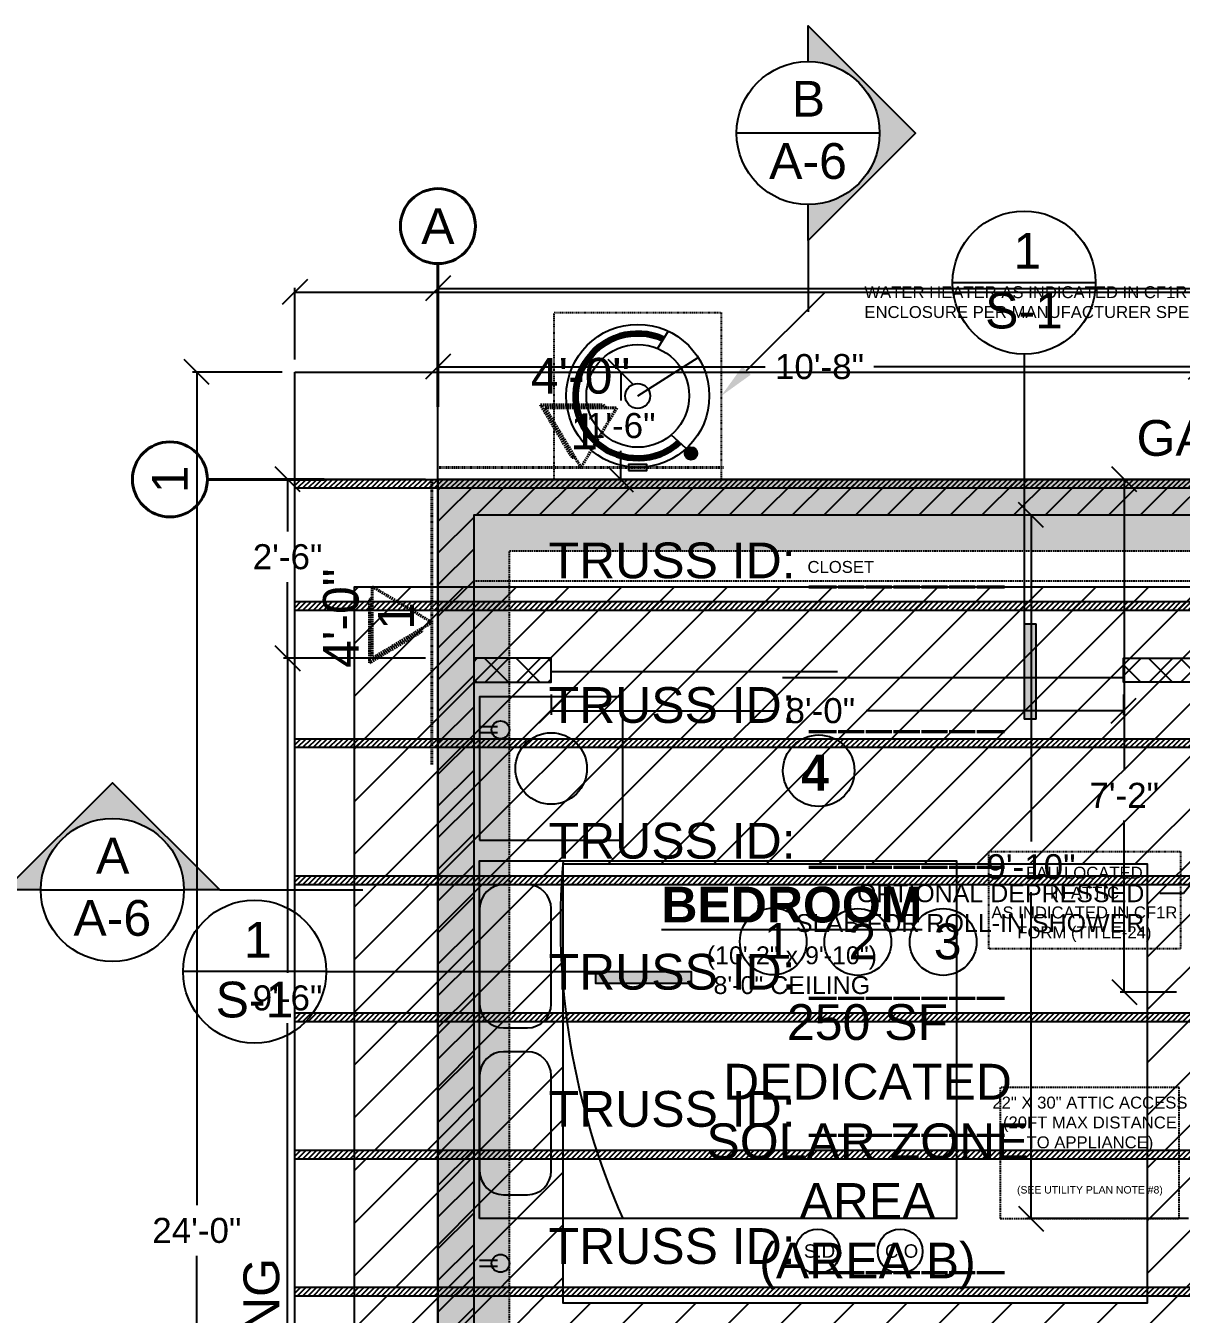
# Model space of a CAD drawing. Header units: inches. Extents: x -350 to 3672, y -1325 to 3943.
# Drawn here: x -61.4 to 132.4, y 44.5 to 260.6 of the extents above; entities that cross this region are included whole.
import ezdxf
from ezdxf import colors
from ezdxf.entities.mleader import LeaderData, LeaderLine
from ezdxf.math import Vec2, Vec3

# ---------------------------------------------------------------- set-up
doc = ezdxf.new("R2010")
doc.units = ezdxf.units.IN
doc.header["$MEASUREMENT"] = 0
doc.linetypes.add('DASHED2', pattern=[0.375, 0.25, -0.125])
for name, color, linetype in [('Architectural', 2, 'Continuous'), ('Electrical - Components', 40, 'Continuous'), ('F.P. - Dim & Labels', 7, 'Continuous'), ('F.P. - Doors & Window Labels', 1, 'Continuous'), ('F.P. Room Labels', 7, 'Continuous'), ('Floor Plan', 4, 'Continuous'), ('Foundation Outline', 9, 'DASHED2'), ('Foundaton - Dim & Labels', 9, 'Continuous'), ('Roof Framing - Dim & Labels', 7, 'Continuous'), ('Roof Overhang', 7, 'DASHED2'), ('Roof Plan', 7, 'Continuous'), ('Trusses', 7, 'Continuous')]:
    doc.layers.add(name, color=color, linetype=linetype)
doc.layers.add('Furniture', color=2, linetype='Continuous', transparency=0.7)
doc.layers.add('SHEAR WALLS', color=7, linetype='DASHED2', lineweight=40)
doc.styles.get("Standard").update_dxf_attribs({"font": 'arial.ttf'})
doc.dimstyles.get("Standard").update_dxf_attribs({"dimscale": 0.7, "dimtxt": 6, "dimasz": 6, "dimexe": 1, "dimexo": 3, "dimgap": 3, "dimtad": 0, "dimtih": 1, "dimtoh": 1, "dimdec": 4, "dimzin": 1, "dimdsep": 46, "dimlunit": 4, "dimtxsty": 'Standard', "dimblk": 'OBLIQUE', "dimcen": 0.09, "dimadec": 0, "dimazin": 0, "dimtfac": 1, "dimtdec": 4, "dimtofl": 0, "dimtmove": 0, "dimatfit": 3, "dimfxl": 1, "dimtolj": 1, "dimtzin": 0, "dimarcsym": 0})

# ---------------------------------------------------------------- blocks, each defined once
blk = doc.blocks.new('_Oblique')
at = {"color": 0, "linetype": 'ByBlock', "lineweight": -2}
blk.add_line((-0.5, -0.5), (0.5, 0.5), dxfattribs=at)
blk = doc.blocks.new('*D1')
at = {"layer": 'Defpoints', "color": 0, "transparency": 16777216}
for p in [(133.7, 184.5), (122.81, 98.5), (133.7, 98.5)]:
    blk.add_point(p, dxfattribs=at)
at = {"layer": 'F.P. - Dim & Labels', "color": 0, "lineweight": -2, "transparency": 16777216}
for p, q in [((131.6, 184.5), (122.11, 184.5)), ((122.81, 184.5), (122.81, 135.71)), ((122.81, 98.5), (122.81, 127.29)), ((131.6, 98.5), (122.11, 98.5))]:
    blk.add_line(p, q, dxfattribs=at)
at = {"layer": 'F.P. - Dim & Labels', "color": 0, "lineweight": -2, "transparency": 16777216, "xscale": 4.199999999999999, "yscale": 4.199999999999999, "zscale": 4.199999999999999}
for p, rotation in [((122.81, 184.5), 90), ((122.81, 98.5), 270)]:
    blk.add_blockref('_Oblique', p, dxfattribs=dict(at, rotation=rotation))
at = {"layer": 'F.P. - Dim & Labels', "color": 0, "transparency": 16777216, "insert": (122.81, 131.5), "char_height": 4.2, "attachment_point": 5}
blk.add_mtext('\\A1;7\'-2"', dxfattribs=at)
blk = doc.blocks.new('*D30')
at = {"layer": 'Defpoints', "color": 0, "transparency": 16777216}
for p in [(32.08, 202.5), (38.36, 202.5), (32.08, 184.5)]:
    blk.add_point(p, dxfattribs=at)
at = {"layer": 'Roof Plan', "color": 0, "lineweight": -2, "transparency": 16777216}
for p, q in [((34.18, 202.5), (39.06, 202.5)), ((38.36, 202.5), (38.36, 197.74)), ((38.36, 184.5), (38.36, 189.26)), ((34.18, 184.5), (39.06, 184.5))]:
    blk.add_line(p, q, dxfattribs=at)
at = {"layer": 'Roof Plan', "color": 0, "lineweight": -2, "transparency": 16777216, "xscale": 4.199999999999999, "yscale": 4.199999999999999, "zscale": 4.199999999999999}
for p, rotation in [((38.36, 202.5), 90), ((38.36, 184.5), 270)]:
    blk.add_blockref('_Oblique', p, dxfattribs=dict(at, rotation=rotation))
at = {"layer": 'Roof Plan', "color": 0, "transparency": 16777216, "insert": (38.36, 193.5), "char_height": 4.2, "attachment_point": 5}
blk.add_mtext('\\A1;1\'-6"', dxfattribs=at)
blk = doc.blocks.new('*D37')
at = {"layer": 'Defpoints', "color": 0, "transparency": 16777216}
for p in [(26.7, 150.5), (122.7, 150.5), (122.7, 145.68)]:
    blk.add_point(p, dxfattribs=at)
at = {"layer": 'F.P. - Dim & Labels', "color": 0, "lineweight": -2, "transparency": 16777216}
for p, q in [((26.7, 148.4), (26.7, 144.98)), ((122.7, 148.4), (122.7, 144.98)), ((26.7, 145.68), (64.16, 145.68)), ((122.7, 145.68), (79.53, 145.68))]:
    blk.add_line(p, q, dxfattribs=at)
at = {"layer": 'F.P. - Dim & Labels', "color": 0, "lineweight": -2, "transparency": 16777216, "xscale": 4.199999999999999, "yscale": 4.199999999999999, "zscale": 4.199999999999999, "rotation": 180}
blk.add_blockref('_Oblique', (26.7, 145.68), dxfattribs=at)
at = {"layer": 'F.P. - Dim & Labels', "color": 0, "lineweight": -2, "transparency": 16777216, "xscale": 4.199999999999999, "yscale": 4.199999999999999, "zscale": 4.199999999999999}
blk.add_blockref('_Oblique', (122.7, 145.68), dxfattribs=at)
at = {"layer": 'F.P. - Dim & Labels', "color": 0, "transparency": 16777216, "insert": (71.84, 145.68), "char_height": 4.2, "attachment_point": 5}
blk.add_mtext('\\A1;8\'-0"', dxfattribs=at)
blk = doc.blocks.new('*D38')
at = {"layer": 'Defpoints', "color": 0, "transparency": 16777216}
for p in [(-16.3, 202.5), (-32.74, -85.5), (-15.3, -85.5)]:
    blk.add_point(p, dxfattribs=at)
at = {"layer": 'Roof Plan', "color": 0, "lineweight": -2, "transparency": 16777216}
for p, q in [((-18.4, 202.5), (-33.44, 202.5)), ((-32.74, 202.5), (-32.74, 62.74)), ((-32.74, -85.5), (-32.74, 54.26)), ((-17.4, -85.5), (-33.44, -85.5))]:
    blk.add_line(p, q, dxfattribs=at)
at = {"layer": 'Roof Plan', "color": 0, "lineweight": -2, "transparency": 16777216, "xscale": 4.199999999999999, "yscale": 4.199999999999999, "zscale": 4.199999999999999}
for p, rotation in [((-32.74, 202.5), 90), ((-32.74, -85.5), 270)]:
    blk.add_blockref('_Oblique', p, dxfattribs=dict(at, rotation=rotation))
at = {"layer": 'Roof Plan', "color": 0, "transparency": 16777216, "insert": (-32.74, 58.5), "char_height": 4.2, "attachment_point": 5}
blk.add_mtext('\\A1;24\'-0"', dxfattribs=at)
blk = doc.blocks.new('*D39')
at = {"layer": 'Defpoints', "color": 0, "transparency": 16777216}
for p in [(374.7, 215.91), (-16.3, 202.5), (374.7, 202.5)]:
    blk.add_point(p, dxfattribs=at)
at = {"layer": 'Roof Plan', "color": 0, "lineweight": -2, "transparency": 16777216}
for p, q in [((-16.3, 204.6), (-16.3, 216.61)), ((374.7, 204.6), (374.7, 216.61)), ((-16.3, 215.91), (169.89, 215.91)), ((374.7, 215.91), (188.51, 215.91))]:
    blk.add_line(p, q, dxfattribs=at)
at = {"layer": 'Roof Plan', "color": 0, "lineweight": -2, "transparency": 16777216, "xscale": 4.199999999999999, "yscale": 4.199999999999999, "zscale": 4.199999999999999, "rotation": 180}
blk.add_blockref('_Oblique', (-16.3, 215.91), dxfattribs=at)
at = {"layer": 'Roof Plan', "color": 0, "lineweight": -2, "transparency": 16777216, "xscale": 4.199999999999999, "yscale": 4.199999999999999, "zscale": 4.199999999999999}
blk.add_blockref('_Oblique', (374.7, 215.91), dxfattribs=at)
at = {"layer": 'Roof Plan', "color": 0, "transparency": 16777216, "insert": (179.2, 215.91), "char_height": 4.2, "attachment_point": 5}
blk.add_mtext('\\A1;32\'-7"', dxfattribs=at)
blk = doc.blocks.new('*D58')
at = {"layer": 'Defpoints', "color": 0, "transparency": 16777216}
for p in [(7.7, 184.5), (-17.52, 154.5), (7.7, 154.5)]:
    blk.add_point(p, dxfattribs=at)
at = {"layer": 'F.P. - Dim & Labels', "color": 0, "lineweight": -2, "transparency": 16777216}
for p, q in [((5.6, 184.5), (-18.22, 184.5)), ((-17.52, 184.5), (-17.52, 175.74)), ((-17.52, 154.5), (-17.52, 167.26)), ((5.6, 154.5), (-18.22, 154.5))]:
    blk.add_line(p, q, dxfattribs=at)
at = {"layer": 'F.P. - Dim & Labels', "color": 0, "lineweight": -2, "transparency": 16777216, "xscale": 4.199999999999999, "yscale": 4.199999999999999, "zscale": 4.199999999999999}
for p, rotation in [((-17.52, 184.5), 90), ((-17.52, 154.5), 270)]:
    blk.add_blockref('_Oblique', p, dxfattribs=dict(at, rotation=rotation))
at = {"layer": 'F.P. - Dim & Labels', "color": 0, "transparency": 16777216, "insert": (-17.52, 171.5), "char_height": 4.2, "attachment_point": 5}
blk.add_mtext('\\A1;2\'-6"', dxfattribs=at)
blk = doc.blocks.new('*D59')
at = {"layer": 'Defpoints', "color": 0, "transparency": 16777216}
for p in [(7.7, 154.5), (-17.52, 40.5), (7.7, 40.5)]:
    blk.add_point(p, dxfattribs=at)
at = {"layer": 'F.P. - Dim & Labels', "color": 0, "lineweight": -2, "transparency": 16777216}
for p, q in [((5.6, 154.5), (-18.22, 154.5)), ((-17.52, 154.5), (-17.52, 101.74)), ((-17.52, 40.5), (-17.52, 93.26)), ((5.6, 40.5), (-18.22, 40.5))]:
    blk.add_line(p, q, dxfattribs=at)
at = {"layer": 'F.P. - Dim & Labels', "color": 0, "lineweight": -2, "transparency": 16777216, "xscale": 4.199999999999999, "yscale": 4.199999999999999, "zscale": 4.199999999999999}
for p, rotation in [((-17.52, 154.5), 90), ((-17.52, 40.5), 270)]:
    blk.add_blockref('_Oblique', p, dxfattribs=dict(at, rotation=rotation))
at = {"layer": 'F.P. - Dim & Labels', "color": 0, "transparency": 16777216, "insert": (-17.52, 97.5), "char_height": 4.2, "attachment_point": 5}
blk.add_mtext('\\A1;9\'-6"', dxfattribs=at)
blk = doc.blocks.new('*D87')
at = {"layer": 'Defpoints', "color": 0, "transparency": 16777216}
for p in [(350.7, 216.53), (7.7, 184.5), (350.7, 184.5)]:
    blk.add_point(p, dxfattribs=at)
at = {"layer": 'F.P. - Dim & Labels', "color": 0, "lineweight": -2, "transparency": 16777216}
for p, q in [((7.7, 186.6), (7.7, 217.23)), ((7.7, 216.53), (169.85, 216.53)), ((350.7, 216.53), (188.55, 216.53)), ((350.7, 186.6), (350.7, 217.23))]:
    blk.add_line(p, q, dxfattribs=at)
at = {"layer": 'F.P. - Dim & Labels', "color": 0, "lineweight": -2, "transparency": 16777216, "xscale": 4.199999999999999, "yscale": 4.199999999999999, "zscale": 4.199999999999999, "rotation": 180}
blk.add_blockref('_Oblique', (7.7, 216.53), dxfattribs=at)
at = {"layer": 'F.P. - Dim & Labels', "color": 0, "lineweight": -2, "transparency": 16777216, "xscale": 4.199999999999999, "yscale": 4.199999999999999, "zscale": 4.199999999999999}
blk.add_blockref('_Oblique', (350.7, 216.53), dxfattribs=at)
at = {"layer": 'F.P. - Dim & Labels', "color": 0, "transparency": 16777216, "insert": (179.2, 216.53), "char_height": 4.2, "attachment_point": 5}
blk.add_mtext('\\A1;28\'-7"', dxfattribs=at)
blk = doc.blocks.new('*D88')
at = {"layer": 'Defpoints', "color": 0, "transparency": 16777216}
for p in [(7.7, 203.39), (135.7, 184.5), (7.7, 178.5)]:
    blk.add_point(p, dxfattribs=at)
at = {"layer": 'F.P. - Dim & Labels', "color": 0, "lineweight": -2, "transparency": 16777216}
for p, q in [((7.7, 180.6), (7.7, 204.09)), ((7.7, 203.39), (62.58, 203.39)), ((135.7, 203.39), (80.82, 203.39)), ((135.7, 186.6), (135.7, 204.09))]:
    blk.add_line(p, q, dxfattribs=at)
at = {"layer": 'F.P. - Dim & Labels', "color": 0, "lineweight": -2, "transparency": 16777216, "xscale": 4.199999999999999, "yscale": 4.199999999999999, "zscale": 4.199999999999999, "rotation": 180}
blk.add_blockref('_Oblique', (7.7, 203.39), dxfattribs=at)
at = {"layer": 'F.P. - Dim & Labels', "color": 0, "lineweight": -2, "transparency": 16777216, "xscale": 4.199999999999999, "yscale": 4.199999999999999, "zscale": 4.199999999999999}
blk.add_blockref('_Oblique', (135.7, 203.39), dxfattribs=at)
at = {"layer": 'F.P. - Dim & Labels', "color": 0, "transparency": 16777216, "insert": (71.7, 203.39), "char_height": 4.2, "attachment_point": 5}
blk.add_mtext('\\A1;10\'-8"', dxfattribs=at)
blk = doc.blocks.new('*D94')
at = {"layer": 'Defpoints', "color": 0, "transparency": 16777216}
for p in [(135.7, 178.5), (107.18, 60.5), (135.7, 60.5)]:
    blk.add_point(p, dxfattribs=at)
at = {"layer": 'F.P. - Dim & Labels', "color": 0, "lineweight": -2, "transparency": 16777216}
for p, q in [((133.6, 178.5), (106.48, 178.5)), ((107.18, 178.5), (107.18, 123.74)), ((107.18, 60.5), (107.18, 115.26)), ((133.6, 60.5), (106.48, 60.5))]:
    blk.add_line(p, q, dxfattribs=at)
at = {"layer": 'F.P. - Dim & Labels', "color": 0, "lineweight": -2, "transparency": 16777216, "xscale": 4.199999999999999, "yscale": 4.199999999999999, "zscale": 4.199999999999999}
for p, rotation in [((107.18, 178.5), 90), ((107.18, 60.5), 270)]:
    blk.add_blockref('_Oblique', p, dxfattribs=dict(at, rotation=rotation))
at = {"layer": 'F.P. - Dim & Labels', "color": 0, "transparency": 16777216, "insert": (107.18, 119.5), "char_height": 4.2, "attachment_point": 5}
blk.add_mtext('\\A1;9\'-10"', dxfattribs=at)

msp = doc.modelspace()

# ---------------------------------------------------------------- hatches: boundary and pattern name
at = {"layer": 'Electrical - Components', "transparency": 33554508}
h = msp.add_hatch(color=256, dxfattribs=at)
h.dxf.hatch_style = 1
h.paths.add_polyline_path([(51.20403, 188.85976, 1), (49.08866, 188.85976, 1)])
h = msp.add_hatch(color=256, dxfattribs=at)
h.dxf.hatch_style = 1
h.paths.add_polyline_path([(42.75242, 186.9956), (39.68748, 186.9956), (39.68748, 186.59773, 0.064115371), (42.75242, 186.59773)])
h.paths.add_polyline_path([(42.75242, 186.59773, -0.064115371), (39.68748, 186.59773), (39.68748, 186.00665), (42.75242, 186.00665)])
at = {"layer": 'F.P. - Dim & Labels', "transparency": 33554559}
h = msp.add_hatch(color=256, dxfattribs=at)
h.dxf.hatch_style = 1
h.paths.add_polyline_path([(69.79194, 260.58176), (69.79194, 254.58176, -0.414213562), (81.79194, 242.58176, -0.414213562), (69.79194, 230.58176), (69.79194, 224.58176), (87.79194, 242.58176)])
h = msp.add_hatch(color=256, dxfattribs=at)
h.dxf.hatch_style = 1
h.paths.add_polyline_path([(-64.89918, 115.62592), (-58.89918, 115.62592, -1), (-34.89918, 115.62592), (-28.89918, 115.62592), (-46.89918, 133.62592)])
at = {"layer": 'Floor Plan', "transparency": 33554508}
h = msp.add_hatch(dxfattribs=at)
h.set_pattern_fill('ANSI31', color=256, scale=30)
h.paths.add_polyline_path([(13.69927, 178.49948), (135.69927, 178.49948), (139.69927, 178.49948), (157.69927, 178.49948), (157.69927, 184.49948), (7.69927, 184.49948), (7.69927, 40.49948), (13.69927, 40.49948)])
h.paths.add_polyline_path([(308.56189, 184.49948), (307.06189, 184.49948), (193.69927, 184.49948), (193.69927, 178.49948), (211.69927, 178.49948), (217.69927, 178.49948), (306.67991, 178.49948)])
h.paths.add_polyline_path([(350.69927, 184.49948), (309.56189, 184.49948), (307.67991, 178.49948), (344.69927, 178.49948), (344.69927, 136.49948), (350.69927, 136.49948)])
h.paths.add_polyline_path([(13.69927, -7.50052), (7.69927, -7.50052), (7.69927, -67.50052), (55.69927, -67.50052), (55.69927, -61.50052), (13.69927, -61.50052)])
h.paths.add_polyline_path([(223.69927, -61.50052), (103.69927, -61.50052), (103.69927, -67.50052), (223.69927, -67.50052)])
h.paths.add_polyline_path([(278.69927, -61.50052), (259.69927, -61.50052), (259.69927, -67.50052), (278.69927, -67.50052)])
h.paths.add_polyline_path([(350.69927, 4.49948), (344.69927, 4.49948), (344.69927, -61.50052), (302.69927, -61.50052), (302.69927, -67.50052), (350.69927, -67.50052)])
h.paths.add_polyline_path([(350.69927, 100.49948), (344.69927, 100.49948), (344.69927, 52.49948), (350.69927, 52.49948)])
h.paths.add_polyline_path([(345.71851, 74.91336), (345.71851, 80.19998), (342.06719, 80.19998), (342.06719, 74.91336)], flags=9)
h = msp.add_hatch(dxfattribs=at)
h.set_pattern_fill('ANSI37', color=256, scale=30)
h.set_pattern_definition([(45, (-1, -4), (-2.65165, 2.65165), []), (135, (-1, -4), (-2.65165, -2.65165), [])])
h.paths.add_polyline_path([(122.69927, 154.49948), (122.69927, 150.49948), (135.69927, 150.49948), (135.69927, 154.49948)])
h.paths.add_polyline_path([(26.69927, 150.49948), (26.69927, 154.49948), (13.69927, 154.49948), (13.69927, 150.49948)])
at = {"layer": 'Foundation Outline', "transparency": 33554534}
h = msp.add_hatch(dxfattribs=at)
h.set_pattern_fill('AR-CONC', color=256)
h.paths.add_polyline_path([(7.69927, 184.49948), (7.69927, -67.50052), (350.69927, -67.50052), (350.69927, 184.49948)])
h.paths.add_polyline_path([(338.69927, 172.49948), (338.69927, -55.50052), (19.69927, -55.50052), (19.69927, 172.49948)], flags=16)
at = {"layer": 'Foundaton - Dim & Labels', "transparency": 33554559}
h = msp.add_hatch(color=256, dxfattribs=at)
h.dxf.hatch_style = 1
h.paths.add_polyline_path([(106.0236, 144.27524), (108.0236, 144.27524), (108.0236, 160.27524), (106.0236, 160.27524), (106.0236, 154.27524)])
h = msp.add_hatch(color=256, dxfattribs=at)
h.dxf.hatch_style = 1
h.paths.add_polyline_path([(50.1739, 99.93346), (50.1739, 101.93346), (34.1739, 101.93346), (34.1739, 99.93346), (40.1739, 99.93346)])
at = {"layer": 'Roof Plan', "transparency": 33554508}
h = msp.add_hatch(dxfattribs=at)
h.set_pattern_fill('ANSI31', color=256, scale=50)
h.set_pattern_definition([(45, (-457.549, -303.0996), (-4.419417, 4.419417), [])])
h.paths.add_polyline_path([(161.69927, 166.49948), (-6.30073, 166.49948), (-6.30073, -49.50052), (161.69927, -49.50052)])
h.paths.add_polyline_path([(126.66531, 120.02196), (126.66531, 46.33469), (28.73322, 46.33469), (28.73322, 120.02196)], flags=16)
at = {"layer": 'SHEAR WALLS', "transparency": 33554559}
h = msp.add_hatch(color=256, dxfattribs=at)
h.dxf.hatch_style = 1
h.paths.add_polyline_path([(30.19363, 188.17554), (30.69363, 188.17554), (25.69927, 196.49948), (35.91154, 196.49948), (35.41154, 196.99948), (24.89927, 196.99948)])
h = msp.add_hatch(color=256, dxfattribs=at)
h.dxf.hatch_style = 1
h.paths.add_polyline_path([(5.0232, 158.99384), (5.0232, 159.49384), (-3.30073, 154.49948), (-3.30073, 164.71175), (-3.80073, 164.21175), (-3.80073, 153.69948)])
at = {"layer": 'Trusses', "transparency": 33554636}
h = msp.add_hatch(dxfattribs=at)
h.set_pattern_fill('ANSI31', color=256, scale=5)
h.set_pattern_definition([(45, (0, -1162.28587), (-0.44194174, 0.44194174), [])])
h.paths.add_polyline_path([(374.69927, 184.49948), (-16.30073, 184.49948), (-16.30073, 183.74948), (-16.30073, 182.99948), (374.69927, 182.99948)])
h = msp.add_hatch(dxfattribs=at)
h.set_pattern_fill('ANSI31', color=256, scale=5)
h.set_pattern_definition([(45, (0, -1182.78587), (-0.44194174, 0.44194174), [])])
h.paths.add_polyline_path([(374.69927, 163.99948), (-16.30073, 163.99948), (-16.30073, 163.24948), (-16.30073, 162.49948), (374.69927, 162.49948)])
h = msp.add_hatch(dxfattribs=at)
h.set_pattern_fill('ANSI31', color=256, scale=5)
h.set_pattern_definition([(45, (0, -1205.78587), (-0.44194174, 0.44194174), [])])
h.paths.add_polyline_path([(374.69927, 140.99948), (-16.30073, 140.99948), (-16.30073, 140.24948), (-16.30073, 139.49948), (374.69927, 139.49948)])
h = msp.add_hatch(dxfattribs=at)
h.set_pattern_fill('ANSI31', color=256, scale=5)
h.set_pattern_definition([(45, (0, -1228.78587), (-0.44194174, 0.44194174), [])])
h.paths.add_polyline_path([(374.69927, 117.99948), (-16.30073, 117.99948), (-16.30073, 117.24948), (-16.30073, 116.49948), (374.69927, 116.49948)])
h = msp.add_hatch(dxfattribs=at)
h.set_pattern_fill('ANSI31', color=256, scale=5)
h.set_pattern_definition([(45, (0, -1251.78587), (-0.44194174, 0.44194174), [])])
h.paths.add_polyline_path([(374.69927, 94.99948), (-16.30073, 94.99948), (-16.30073, 94.24948), (-16.30073, 93.49948), (374.69927, 93.49948)])
h = msp.add_hatch(dxfattribs=at)
h.set_pattern_fill('ANSI31', color=256, scale=5)
h.set_pattern_definition([(45, (0, -1274.78587), (-0.44194174, 0.44194174), [])])
h.paths.add_polyline_path([(374.69927, 71.99948), (-16.30073, 71.99948), (-16.30073, 71.24948), (-16.30073, 70.49948), (374.69927, 70.49948)])
h = msp.add_hatch(dxfattribs=at)
h.set_pattern_fill('ANSI31', color=256, scale=5)
h.set_pattern_definition([(45, (0, -1297.78587), (-0.44194174, 0.44194174), [])])
h.paths.add_polyline_path([(374.69927, 48.99948), (-16.30073, 48.99948), (-16.30073, 48.24948), (-16.30073, 47.49948), (374.69927, 47.49948)])

# ---------------------------------------------------------------- linework, layer by layer
at = {"layer": 'Architectural', "linetype": 'DASHED2'}
msp.add_line((13.69927, 167.49948), (135.69927, 167.49948), dxfattribs=at)
at = {"layer": 'Architectural'}
for p, q in [((13.69927, 166.49948), (119.29495, 166.49948)), ((26.69927, 152.24948), (74.69927, 152.24948)), ((65.52477, 151.24948), (122.69927, 151.24948))]:
    msp.add_line(p, q, dxfattribs=at)
at = {"layer": 'Electrical - Components'}
for p, q in [((46.32352, 209.36012), (44.52894, 206.45936)), ((41.21995, 198.49948), (51.33006, 204.96366)), ((49.35139, 189.67452), (46.8267, 191.95168)), ((17.69927, 142.99948), (14.69927, 142.99948)), ((17.69927, 141.99948), (14.69927, 141.99948)), ((17.69927, 53.49948), (14.69927, 53.49948)), ((17.69927, 52.49948), (14.69927, 52.49948))]:
    msp.add_line(p, q, dxfattribs=at)
at = {"layer": 'Electrical - Components', "linetype": 'DASHED2', "ltscale": 0.2}
for points in [[(27.21995, 212.49948), (55.21995, 212.49948), (55.21995, 184.49948), (27.21995, 184.49948)], [(100.10282, 122.09212), (132.25276, 122.09212), (132.25276, 105.75751), (100.10282, 105.75751)]]:
    msp.add_lwpolyline(points, close=True, dxfattribs=at)
at = {"layer": 'Electrical - Components'}
msp.add_lwpolyline([(39.68748, 186.00665), (42.75242, 186.00665), (42.75242, 186.9956), (39.68748, 186.9956)], close=True, dxfattribs=at)
at = {"layer": 'Electrical - Components', "linetype": 'DASHED2'}
msp.add_lwpolyline([(102.02131, 82.49948), (102.02131, 60.49948), (132.02131, 60.49948), (132.02131, 82.49948)], close=True, dxfattribs=at)
at = {"layer": 'Electrical - Components'}
for centre, radius in [((41.21995, 198.49948), 12), ((41.21995, 198.49948), 8.62028), ((41.21995, 198.49948), 2.08999), ((50.14635, 188.85976), 1.05769), ((18.19927, 142.49948), 1.5), ((71.38821, 55.00873), 3.75), ((85.22889, 55.00873), 3.75), ((18.19927, 52.99948), 1.5)]:
    msp.add_circle(centre, radius, dxfattribs=at)
at = {"layer": 'Electrical - Components', "lineweight": 100}
msp.add_arc((41.21995, 198.49948), 10.441, 65.8174655, 311.8647992, dxfattribs=at)
at = {"layer": 'F.P. - Dim & Labels'}
for p, q in [((81.79194, 242.58176), (57.79194, 242.58176)), ((69.79194, 224.58176), (69.79194, 212.58176)), ((-58.89918, 115.62592), (-34.89918, 115.62592)), ((-28.89918, 115.62592), (-4.89918, 115.62592))]:
    msp.add_line(p, q, dxfattribs=at)
for points in [[(69.79194, 254.58176), (69.79194, 260.58176), (87.79194, 242.58176), (69.79194, 224.58176), (69.79194, 230.58176)], [(-58.89918, 115.62592), (-64.89918, 115.62592), (-46.89918, 133.62592), (-28.89918, 115.62592), (-34.89918, 115.62592)]]:
    msp.add_lwpolyline(points, dxfattribs=at)
for centre in [(69.79194, 242.58176), (-46.89918, 115.62592)]:
    msp.add_circle(centre, 12, dxfattribs=at)
at = {"layer": 'F.P. - Doors & Window Labels'}
msp.add_circle((71.57282, 135.63159), 6, dxfattribs=at)
at = {"layer": 'Floor Plan'}
for points in [[(7.69927, 40.49948), (7.69927, 184.49948), (157.69927, 184.49948), (157.69927, 178.49948), (13.69927, 178.49948), (13.69927, 40.49948), (7.69927, 40.49948)], [(135.69927, 150.49948), (122.69927, 150.49948), (122.69927, 154.49948), (135.69927, 154.49948), (135.69927, 150.49948)]]:
    msp.add_lwpolyline(points, dxfattribs=at)
msp.add_lwpolyline([(13.69927, 154.49948), (13.69927, 150.49948), (26.69927, 150.49948), (26.69927, 154.49948)], close=True, dxfattribs=at)
at = {"layer": 'Foundation Outline', "linetype": 'Continuous', "lineweight": 25}
msp.add_lwpolyline([(7.69927, 184.49948), (7.69927, -67.50052), (350.69927, -67.50052), (350.69927, 184.49948), (7.69927, 184.49948)], dxfattribs=at)
at = {"layer": 'Foundation Outline'}
msp.add_lwpolyline([(19.69927, 172.49948), (338.69927, 172.49948), (338.69927, -55.50052), (19.69927, -55.50052)], close=True, dxfattribs=at)
at = {"layer": 'Foundaton - Dim & Labels'}
for p, q in [((94.0236, 217.49647), (118.0236, 217.49647)), ((106.0236, 205.49647), (106.0236, 193.88159)), ((106.0236, 193.88159), (106.0236, 144.27524)), ((106.0236, 160.27524), (108.0236, 160.27524)), ((108.0236, 154.27524), (108.0236, 160.27524)), ((108.0236, 144.27524), (108.0236, 154.27524)), ((108.0236, 144.27524), (106.0236, 144.27524)), ((-11.04732, 101.93346), (-35.04732, 101.93346)), ((-11.04732, 101.93346), (0.56755, 101.93346))]:
    msp.add_line(p, q, dxfattribs=at)
msp.add_lwpolyline([(0.56755, 101.93346), (50.1739, 101.93346), (50.1739, 99.93346), (40.1739, 99.93346), (34.1739, 99.93346), (34.1739, 101.93346)], dxfattribs=at)
for centre in [(106.0236, 217.49647), (-23.04732, 101.93346)]:
    msp.add_circle(centre, 12, dxfattribs=at)
at = {"layer": 'Furniture'}
for points in [[(14.69927, 123.99948), (38.69927, 123.99948), (38.69927, 147.99948), (14.69927, 147.99948)], [(14.69927, 60.49948), (14.69927, 120.49948), (94.69927, 120.49948), (94.69927, 60.49948)]]:
    msp.add_lwpolyline(points, close=True, dxfattribs=at)
for points in [[(18.69927, 92.49948), (22.69927, 92.49948, 0.414213562), (26.69927, 96.49948), (26.69927, 112.49948, 0.414213562), (22.69927, 116.49948), (18.69927, 116.49948, 0.414213562), (14.69927, 112.49948), (14.69927, 96.49948, 0.414213562)], [(18.69927, 64.49948), (22.69927, 64.49948, 0.414213562), (26.69927, 68.49948), (26.69927, 84.49948, 0.414213562), (22.69927, 88.49948), (18.69927, 88.49948, 0.414213562), (14.69927, 84.49948), (14.69927, 68.49948, 0.414213562)]]:
    msp.add_lwpolyline(points, format="xyb", close=True, dxfattribs=at)
msp.add_circle((26.69927, 135.99948), 6, dxfattribs=at)
msp.add_arc((150.23664, 109.92237), 121.99676, 175.0262183, 203.8984261, dxfattribs=at)
at = {"layer": 'Roof Overhang', "linetype": 'DASHED2', "ltscale": 0.5}
msp.add_lwpolyline([(-16.30073, 202.49948), (374.69927, 202.49948), (374.69927, -85.50052), (-16.30073, -85.50052)], close=True, dxfattribs=at)
at = {"layer": 'Roof Plan'}
for points in [[(-16.30073, 202.49948), (374.69927, 202.49948), (374.69927, -85.50052), (-16.30073, -85.50052)], [(28.73322, 120.02196), (126.66531, 120.02196), (126.66531, 46.33469), (28.73322, 46.33469)]]:
    msp.add_lwpolyline(points, close=True, dxfattribs=at)
at = {"layer": 'Roof Plan', "linetype": 'DASHED2'}
msp.add_lwpolyline([(7.69927, 184.49948), (350.69927, 184.49948), (350.69927, -67.50052), (7.69927, -67.50052), (7.69927, 184.49948)], dxfattribs=at)
at = {"layer": 'Roof Plan'}
msp.add_lwpolyline([(161.69927, 166.49948), (161.69927, -49.50052), (-6.30073, -49.50052), (-6.30073, 166.49948), (161.69927, 166.49948)], dxfattribs=at)
for centre in [(63.93654, 106.98818), (78.13424, 106.90659), (92.44911, 106.90659)]:
    msp.add_circle(centre, 5.597, dxfattribs=at)
at = {"layer": 'SHEAR WALLS', "linetype": 'Continuous'}
for p, q in [((7.69927, 196.68166), (7.69927, 220.68166)), ((-11.38475, 184.49948), (-30.96164, 184.49948))]:
    msp.add_line(p, q, dxfattribs=at)
at = {"layer": 'SHEAR WALLS', "ltscale": 0.25}
for p, q in [((7.69927, 186.49948), (55.69927, 186.49948)), ((6.69927, 184.49948), (6.69927, 136.49948))]:
    msp.add_line(p, q, dxfattribs=at)
at = {"layer": 'SHEAR WALLS'}
for points in [[(30.69363, 188.17554), (30.19363, 188.17554), (24.89927, 196.99948), (35.41154, 196.99948), (35.91154, 196.49948)], [(5.0232, 159.49384), (5.0232, 158.99384), (-3.80073, 153.69948), (-3.80073, 164.21175), (-3.30073, 164.71175)]]:
    msp.add_lwpolyline(points, dxfattribs=at)
for points in [[(37.69927, 196.49948), (31.69927, 186.49948), (25.69927, 196.49948)], [(-3.30073, 166.49948), (6.69927, 160.49948), (-3.30073, 154.49948)]]:
    msp.add_lwpolyline(points, close=True, dxfattribs=at)
at = {"layer": 'SHEAR WALLS', "linetype": 'Continuous'}
for centre in [(7.69927, 226.97097), (-37.25094, 184.49948)]:
    msp.add_circle(centre, 6.2893, dxfattribs=at)
at = {"layer": 'Trusses'}
for points in [[(-16.30073, 182.99948), (-16.30073, 184.49948), (374.69927, 184.49948), (374.69927, 182.99948)], [(-16.30073, 162.49948), (-16.30073, 163.99948), (374.69927, 163.99948), (374.69927, 162.49948)], [(-16.30073, 139.49948), (-16.30073, 140.99948), (374.69927, 140.99948), (374.69927, 139.49948)], [(-16.30073, 116.49948), (-16.30073, 117.99948), (374.69927, 117.99948), (374.69927, 116.49948)], [(-16.30073, 93.49948), (-16.30073, 94.99948), (374.69927, 94.99948), (374.69927, 93.49948)], [(-16.30073, 70.49948), (-16.30073, 71.99948), (374.69927, 71.99948), (374.69927, 70.49948)], [(-16.30073, 47.49948), (-16.30073, 48.99948), (374.69927, 48.99948), (374.69927, 47.49948)]]:
    msp.add_lwpolyline(points, close=True, dxfattribs=at)

# ---------------------------------------------------------------- texts
at = {"layer": 'Architectural', "insert": (69.68644, 170.81256), "char_height": 2, "attachment_point": 1}
msp.add_mtext_dynamic_manual_height_columns('CLOSET', width=26.6683727, gutter_width=1, heights=[0], dxfattribs=at)
at = {"layer": 'Electrical - Components', "attachment_point": 1}
for s, width, heights, insert, char_height in [('\\pxqc;FAU LOCATED \\PIN ATTIC\\PAS INDICATED IN CF1R FORM (TITLE-24)', 31.5574432, [14.55391], (100.35469, 119.5254), 2), ('\\pxqc;22" X 30" ATTIC ACCESS\\P(20FT MAX DISTANCE TO APPLIANCE)\\P{\\H1.5x;\\P\\H0.41667x;(SEE UTILITY PLAN NOTE #8)}', 32.5539394, [19.83901], (100.78311, 80.96631), 2), ('S.D', 8.6881481, [0], (69.08796, 56.19461), 2.25), ('C.O', 8.6881481, [0], (82.67494, 56.19461), 2.25)]:
    msp.add_mtext_dynamic_manual_height_columns(s, width=width, gutter_width=1, heights=heights, dxfattribs=dict(at, insert=insert, char_height=char_height))
at = {"layer": 'F.P. - Dim & Labels', "char_height": 6, "attachment_point": 1}
for s, insert in [('B', (67.04688, 251.3394)), ('A-6', (63.25301, 240.89642)), ('A', (-49.64424, 124.38355)), ('A-6', (-53.43811, 113.94057))]:
    msp.add_mtext_dynamic_manual_height_columns(s, width=6.4632211, gutter_width=1, heights=[0], dxfattribs=dict(at, insert=insert))
at = {"layer": 'F.P. - Doors & Window Labels', "insert": (70.94969, 135.31184), "char_height": 6, "attachment_point": 5}
msp.add_mtext_dynamic_manual_height_columns('\\pxqc;{\\fArial|b1|i0|c0|p34;4}', width=70.1010121, gutter_width=1, heights=[0], dxfattribs=at)
at = {"layer": 'F.P. Room Labels', "insert": (32.01576, 116.17326), "char_height": 6, "attachment_point": 1}
msp.add_mtext_dynamic_manual_height_columns('\\pxqc;{\\fArial|b1|i0|c0|p34;\\LBEDROOM\\P\\fArial|b0|i0|c0|p34;\\H0.5x;\\l(10\'-2" x 9\'-10")\\P8\'-0" CEILING}', width=70.1010121, gutter_width=1, heights=[0], dxfattribs=at)
at = {"layer": 'Foundaton - Dim & Labels', "char_height": 6, "attachment_point": 1}
for s, insert in [('1', (104.23404, 225.84487)), ('S-1', (99.48467, 215.81112)), ('1', (-24.83688, 110.28186)), ('S-1', (-29.58625, 100.24811))]:
    msp.add_mtext_dynamic_manual_height_columns(s, width=6.4632211, gutter_width=1, heights=[0], dxfattribs=dict(at, insert=insert))
at = {"layer": 'Roof Framing - Dim & Labels', "insert": (-24.91614, -55.54803), "char_height": 6, "attachment_point": 1, "rotation": 90}
msp.add_mtext_dynamic_manual_height_columns('LINE OF ROOF OVERHANG', width=127.3460151, gutter_width=1, heights=[0], dxfattribs=at)
at = {"layer": 'Roof Plan', "char_height": 6, "attachment_point": 1}
for s, width, insert in [('1', 7.5883495, (62.35408, 110.07954)), ('2', 7.5883495, (76.55177, 109.99795)), ('3', 7.5883495, (90.86664, 109.99795)), ('\\pxqc;250 SF \\PDEDICATED SOLAR ZONE AREA\\P(AREA B)', 78.72718, (40.38855, 96.47431))]:
    msp.add_mtext_dynamic_manual_height_columns(s, width=width, gutter_width=1, heights=[0], dxfattribs=dict(at, insert=insert))
at = {"layer": 'SHEAR WALLS', "linetype": 'Continuous', "insert": (7.69927, 226.97097), "char_height": 6, "attachment_point": 5}
msp.add_mtext_dynamic_manual_height_columns('A', width=13.9144311, gutter_width=1, heights=[0], dxfattribs=at)
at = {"layer": 'SHEAR WALLS', "char_height": 6, "attachment_point": 1}
for s, insert in [('4\'-0"', (23.26822, 204.87572)), ('1', (29.90879, 195.56316))]:
    msp.add_mtext_dynamic_manual_height_columns(s, width=6.4632211, gutter_width=1, heights=[0], dxfattribs=dict(at, insert=insert))
at = {"layer": 'SHEAR WALLS', "linetype": 'Continuous', "insert": (-37.25094, 184.49948), "char_height": 6, "attachment_point": 5, "rotation": 90}
msp.add_mtext_dynamic_manual_height_columns('1', width=13.9144311, gutter_width=1, heights=[0], dxfattribs=at)
at = {"layer": 'SHEAR WALLS', "char_height": 6, "attachment_point": 1, "rotation": 90}
for s, insert in [('4\'-0"', (-11.58821, 152.86591)), ('1', (-2.33815, 159.24332))]:
    msp.add_mtext_dynamic_manual_height_columns(s, width=6.4632211, gutter_width=1, heights=[0], dxfattribs=dict(at, insert=insert))
at = {"layer": 'Trusses', "char_height": 6, "attachment_point": 1}
for s, insert in [('GABLE END TRUSS ID: ______', (124.88303, 194.449)), ('TRUSS ID: _______', (26.25807, 173.90923)), ('TRUSS ID: _______ ', (26.25807, 149.65622)), ('TRUSS ID: _______ ', (26.25807, 126.88432)), ('TRUSS ID: _______', (26.25807, 104.90923)), ('TRUSS ID: _______', (26.25807, 81.90923)), ('TRUSS ID: _______', (26.25807, 58.90923))]:
    msp.add_mtext_dynamic_manual_height_columns(s, width=129.5259493, gutter_width=1, heights=[0], dxfattribs=dict(at, insert=insert))

# ---------------------------------------------------------------- dimensions: what is measured, and where the dimension line sits
at = {"layer": 'F.P. - Dim & Labels'}
for base, p1, p2, picture, middle in [((350.69927, 216.53148), (7.69927, 184.49948), (350.69927, 184.49948), '*D87', (179.19927, 216.53148)), ((7.69927, 203.39252), (135.69927, 184.49948), (7.69927, 178.49948), '*D88', (71.69927, 203.39252))]:
    dim = msp.add_linear_dim(base=base, p1=p1, p2=p2, dimstyle='Standard', dxfattribs=at)
    dim.commit()
    dim.dimension.update_dxf_attribs({"geometry": picture, "text_midpoint": middle})
for base, p1, p2, picture, middle in [((-17.52152, 154.49948), (7.69927, 184.49948), (7.69927, 154.49948), '*D58', (-17.52152, 171.49948)), ((122.80522, 98.49948), (133.69927, 184.49948), (133.69927, 98.49948), '*D1', (122.80522, 131.50231))]:
    dim = msp.add_linear_dim(base=base, p1=p1, p2=p2, angle=90, dimstyle='Standard', dxfattribs=at)
    dim.commit()
    dim.dimension.update_dxf_attribs({"geometry": picture, "text_midpoint": middle, "dimtype": 160})
for base, p1, p2, picture, middle in [((107.17872, 60.49948), (135.69927, 178.49948), (135.69927, 60.49948), '*D94', (107.17872, 119.49948)), ((-17.52152, 40.49948), (7.69927, 154.49948), (7.69927, 40.49948), '*D59', (-17.52152, 97.49948))]:
    dim = msp.add_linear_dim(base=base, p1=p1, p2=p2, angle=90, dimstyle='Standard', dxfattribs=at)
    dim.commit()
    dim.dimension.update_dxf_attribs({"geometry": picture, "text_midpoint": middle})
dim = msp.add_linear_dim(base=(122.69927, 145.68036), p1=(26.69927, 150.49948), p2=(122.69927, 150.49948), dimstyle='Standard', dxfattribs=at)
dim.commit()
dim.dimension.update_dxf_attribs({"geometry": '*D37', "text_midpoint": (71.8446, 145.68036), "dimtype": 160})
at = {"layer": 'Roof Plan'}
dim = msp.add_linear_dim(base=(374.69927, 215.91385), p1=(-16.30073, 202.49948), p2=(374.69927, 202.49948), dimstyle='Standard', dxfattribs=at)
dim.commit()
dim.dimension.update_dxf_attribs({"geometry": '*D39', "text_midpoint": (179.19927, 215.91385)})
for base, p1, p2, picture, middle in [((-32.7353, -85.50052), (-16.30073, 202.49948), (-15.30073, -85.50052), '*D38', (-32.7353, 58.49948)), ((38.36229, 202.49948), (32.07877, 184.49948), (32.07877, 202.49948), '*D30', (38.36229, 193.49948))]:
    dim = msp.add_linear_dim(base=base, p1=p1, p2=p2, angle=90, dimstyle='Standard', dxfattribs=at)
    dim.commit()
    dim.dimension.update_dxf_attribs({"geometry": picture, "text_midpoint": middle})

# ---------------------------------------------------------------- leaders
at = {"layer": 'Electrical - Components'}
ml = msp.add_multileader_mtext('Standard', dxfattribs=at)
ml.set_content('WATER HEATER AS INDICATED IN CF1R FORM (TITLE-24)\\PENCLOSURE PER MANUFACTURER SPECIFICATIONS', color=256)
ml.set_leader_properties()
ml.build(insert=Vec2(0, 0))
ml.multileader.update_dxf_attribs({"dogleg_length": 3.98438, "arrow_head_size": 6})
ctx = ml.context
ctx.base_point, ctx.char_height, ctx.arrow_head_size, ctx.landing_gap_size, ctx.plane_origin = Vec3(76.63849, 215.88072), 2, 6, 2.59375, Vec3(27.21995, 200.39805)
notes = []
notes.append((ctx, [(1, (1, 1, 0), (72.65412, 215.88072), (1, 0), 3.98438, [(0, [(55.21995, 198.49948)], 0, [])])]))
ctx.mtext.insert, ctx.mtext.flow_direction = Vec3(79.23224, 216.89778), 5
at = {"layer": 'Foundaton - Dim & Labels'}
ml = msp.add_multileader_mtext('Standard', dxfattribs=at)
ml.set_content('OPTIONAL DEPRESSED \\PSLAB FOR ROLL-IN SHOWER', color=256)
ml.set_leader_properties()
ml.build(insert=Vec2(0, 0))
ml.multileader.update_dxf_attribs({"dogleg_length": 3.98438, "arrow_head_size": 6})
ctx = ml.context
ctx.base_point, ctx.char_height, ctx.arrow_head_size, ctx.landing_gap_size, ctx.plane_origin = Vec3(65.38713, 115.05337), 3, 6, 2.59375, Vec3(159.47604, 148.49948)
ctx.text_align_type = 2
notes.append((ctx, [(0, (1, 1, 0), (132.76842, 115.05337), (-1, 0), 3.98438, [(0, [(159.47604, 148.49948)], 0, [])])]))
ctx.mtext.insert, ctx.mtext.alignment, ctx.mtext.flow_direction = Vec3(126.19029, 116.57895), 3, 5
for ctx, leaders in notes:
    for number, flags, end, landing, length, lines in leaders:
        leader = LeaderData()
        leader.index, (leader.has_last_leader_line, leader.has_dogleg_vector, leader.attachment_direction) = number, flags
        leader.last_leader_point, leader.dogleg_vector, leader.dogleg_length = Vec3(end), Vec3(landing), length
        for number, points, colour, breaks in lines:
            line = LeaderLine()
            line.index, line.vertices, line.color, line.breaks = number, Vec3.list(points), colors.encode_raw_color(colour), breaks
            leader.lines.append(line)
        ctx.leaders.append(leader)

doc.saveas('drawing.dxf')
